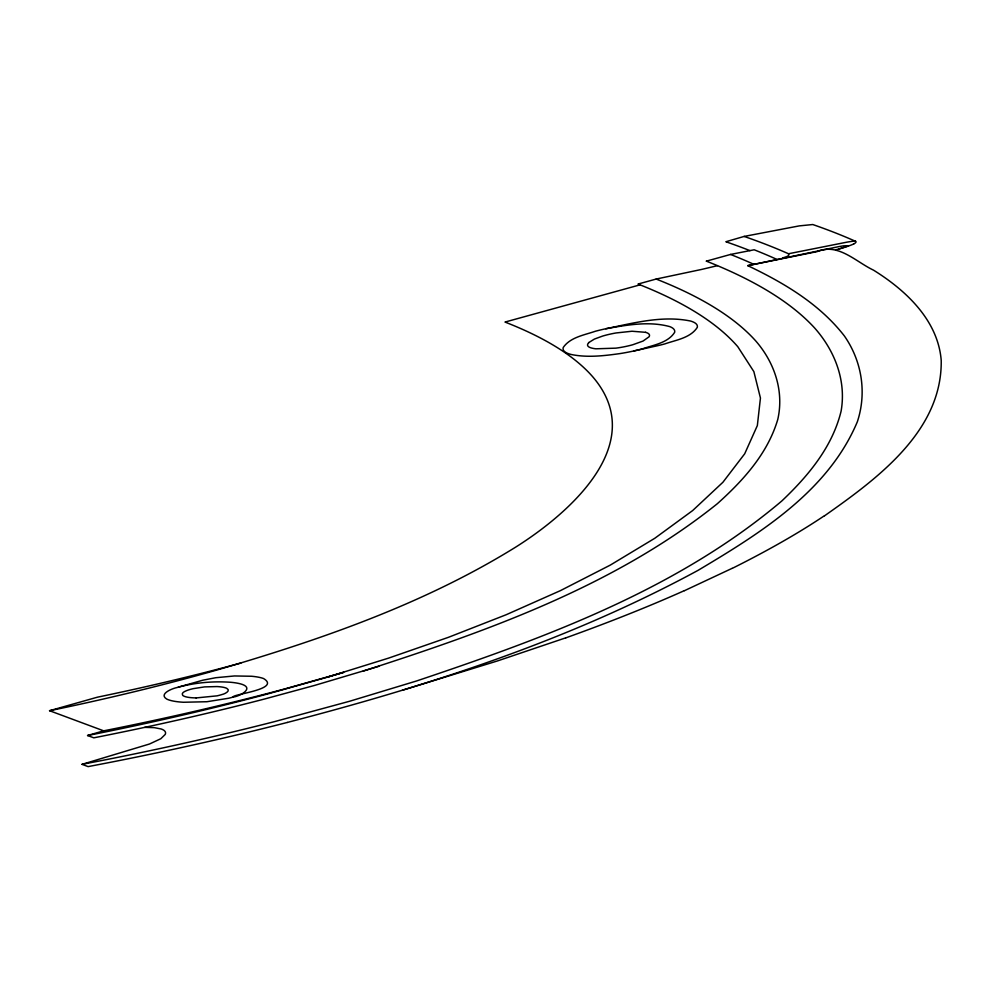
<?xml version="1.0" encoding="UTF-8"?>
<svg xmlns="http://www.w3.org/2000/svg" width="991" height="991" viewBox="0 0 991 991"><rect width="100%" height="100%" fill="white"/><g stroke="black" fill="none" stroke-linecap="round" stroke-linejoin="round"><path stroke-width="1.49" d="M847.838 245.718L843.614 245.842A32.319 6.169 -10.3 0 0 838.807 246.635L747.771 265.65C783.992 282.906 819.483 303.865 844.443 336.048C861.836 361.12 866.952 392.634 857.364 421.72C828.142 491.338 760.332 533.22 698.135 570.308C569.23 640.236 428.83 685.71 287.316 722.451M588.778 342.564L594.389 339.083L602.54 336.098A25.035 4.782 -10.3 0 1 616.018 332.964L632.01 331.242L645.649 332.319M824.574 515.791C876.614 479.149 942.305 431.382 941.215 360.414C938.006 320.204 905.824 290.252 873.505 270.147C855.766 261.785 838.076 242.547 817.08 251.627L747.771 265.65M732.076 568.363L684.434 590.698M565.7 637.857L497.445 660.947L402.408 690.232M363.164 671.118C487.399 631.056 614.296 586.3 717.36 503.688C743.312 480.387 767.703 453.568 777.786 419.391C784.166 391.222 774.59 362.817 756.059 341.3A2310.12 440.797 -10.3 0 0 656.166 279.053L638.055 284.045A2278.198 434.702 -10.3 0 1 737.787 346.701L753.866 371.625L760.444 398.048L757.347 425.573L744.699 453.791L722.91 482.27L692.659 510.563L654.791 538.274L610.332 565.081L560.386 590.648L506.067 614.779L448.489 637.3L388.683 658.086L327.6 677.113L269.304 693.502A593.646 113.271 -10.3 0 1 87.58 735.52L93.811 737.824A602.119 114.894 -10.3 0 0 264.758 698.952L314.568 685.425L378.822 666.311M842.226 247.936L839.848 248.691M233.319 697.007C238.856 696.586 254.03 688.894 242.783 684.608A88.694 16.921 -10.3 0 0 230.717 682.279C212.631 681.015 194.236 682.675 176.77 687.605C172.335 688.485 158.399 693.935 166.699 699.039A87.53 16.698 -10.3 0 0 183.446 702.26L206.908 701.727L228.463 698.283A23.747 4.534 -10.3 0 0 233.319 697.007C231.176 694.344 281.617 689.463 263.606 678.562A87.654 16.723 -10.3 0 0 251.59 676.258L234.471 675.961L215.753 677.72L202.87 680.198L178.269 687.159M835.574 249.843L839.018 248.939M287.316 722.451A655.385 125.052 -10.3 0 1 108.13 762.76L88.125 766.613L82.03 764.346L149.505 744.006L160.827 738.716L165.2 734.455A71.042 13.552 -10.3 0 0 164.704 731.011A67.376 12.858 -10.3 0 0 161.186 728.992L154.348 727.654L144.686 727.369M327.6 677.113L343.666 672.369L285.358 688.77A596.495 113.816 -10.3 0 1 103.646 730.838L87.567 735.508M853.734 243.922A18.272 3.481 -10.3 0 0 854.713 243.365A16.153 3.084 -10.3 0 0 855.543 242.745A14.283 2.725 -10.3 0 0 855.357 241.234A2427.145 463.119 -10.3 0 0 812.781 224.536L799.291 225.886L744.142 236.428L725.846 241.742A2511.974 479.31 -10.3 0 1 749.952 250.624M103.634 730.825L49.55 710.708L97.403 697.193A524.202 100.017 -10.3 0 0 240.974 663.029M706.385 261.141L730.54 254.452L754.176 249.782A2544.504 485.516 -10.3 0 1 776.907 259.407M640.062 284.838L505.001 322.063A1986.769 379.095 -10.3 0 1 593.002 377.113C649.7 443.596 569.007 513.536 515.568 547.193C423.677 604.126 320.613 639.703 217.376 669.891A519.47 99.125 -10.3 0 1 49.575 710.733M782.915 257.833C784.5 257.202 790.57 256.136 788.502 253.758A2554.278 487.374 -10.3 0 0 744.142 236.428M633.831 350.963L656.488 345.946A44.868 8.56 -10.3 0 0 664.738 343.939C675.862 340.012 690.405 338.042 697.255 327.439A88.719 16.921 -10.3 0 0 690.492 321.022C662.273 315.212 633.36 323.091 605.798 328.752A44.669 8.523 -10.3 0 0 595.368 331.254C584.343 335.069 570.37 337.2 563.297 347.383A89.339 17.045 -10.3 0 0 571.386 354.53C587.477 357.801 604.114 355.819 620.217 353.552A44.558 8.498 -10.3 0 0 633.831 350.963A44.756 8.535 -10.3 0 0 642.094 348.956C653.23 345.029 667.823 343.047 674.623 332.381A89.871 17.144 -10.3 0 0 669.792 326.621C648.894 320.911 626.708 325.023 605.798 328.752M788.502 253.758L846.748 242.188A29.569 5.636 -10.3 0 1 850.996 241.507L851.839 241.395A6.318 1.202 -10.3 0 1 855.506 241.11M656.166 279.053L701.442 269.465A374.09 71.377 -10.3 0 0 717.447 265.65M82.03 764.346L101.392 760.605A645.822 123.231 -10.3 0 0 274.693 721.584L349.526 701.281L416.443 681.015C545.075 637.795 676.865 589.769 781.812 500.975C808.099 476.027 832.329 447.152 841.099 411.166C846.475 380.594 834.781 350.678 814.565 327.91A2551.825 486.915 -10.3 0 0 706.372 261.141M196.082 697.937L216.992 695.855A13.279 2.539 -10.3 0 0 221.959 694.53C224.462 694.096 231.399 690.789 226.728 688.336A48.646 9.278 -10.3 0 0 217.041 686.565L204.555 686.899L193.195 688.658A13.279 2.539 -10.3 0 0 187.695 690.219C185.812 691 180.672 692.56 182.703 695.36A47.159 8.993 -10.3 0 0 196.144 697.912M853.722 243.922A22.05 4.212 -10.3 0 1 851.579 244.888A29.21 5.574 -10.3 0 1 849.299 245.756A45.09 8.609 -10.3 0 1 846.859 246.598A58.407 11.149 -10.3 0 1 844.146 247.465L843.799 247.577A29.247 5.574 -10.3 0 1 838.844 248.989M824.289 515.815A1250.877 238.682 -10.3 0 1 732.299 568.351M684.224 590.698A944.225 180.164 -10.3 0 1 565.873 637.857M588.889 342.552A48.262 9.204 -10.3 0 0 595.901 348.807L615.956 348.151A25.035 4.782 -10.3 0 0 632.741 344.757L643.048 341.053L649.043 336.804A49.426 9.427 -10.3 0 0 645.612 332.332M730.54 254.452A2576.166 491.561 -10.3 0 1 753.47 264.151M847.887 245.879A18.656 3.555 -10.3 0 1 842.028 247.911"/></g></svg>
